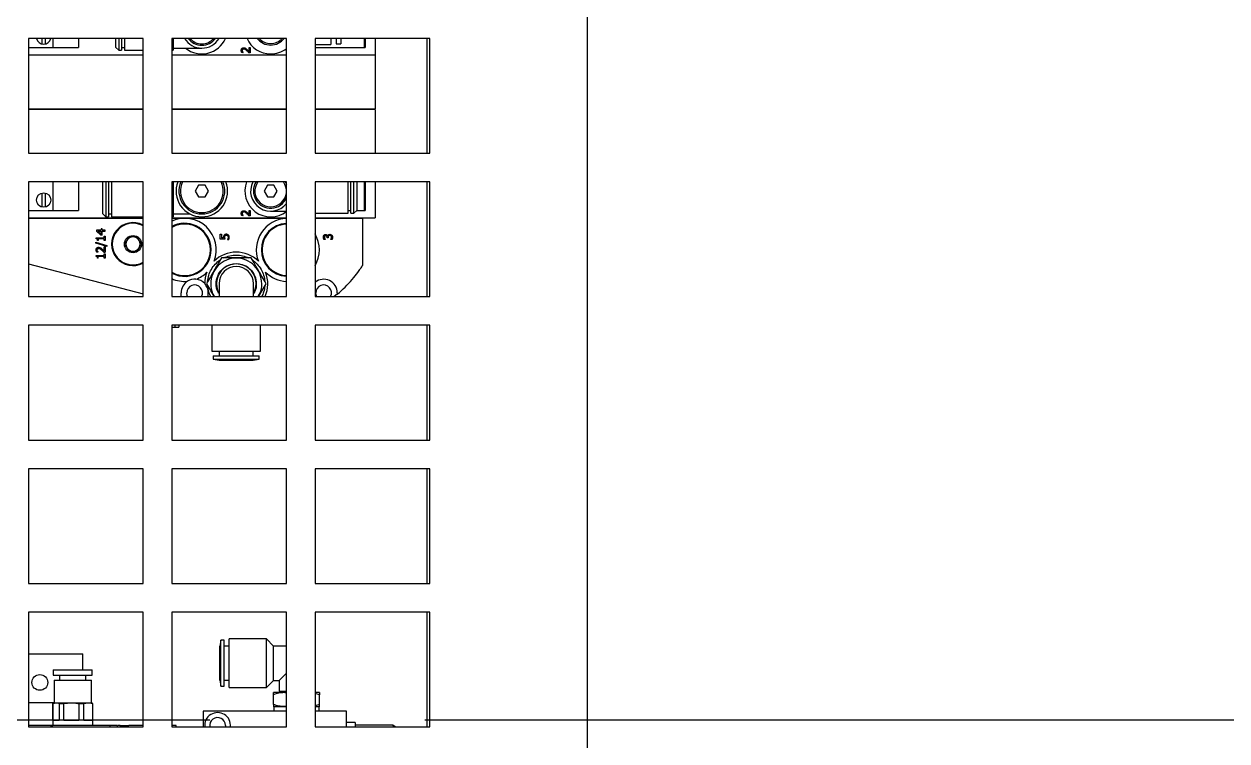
# Model space of a CAD drawing. Header units: inches. Extents: x 16559 to 58559, y 6500 to 36200.
# Drawn here: x 45843.8 to 46263.3, y 30331.9 to 30581.8 of the extents above; entities that cross this region are included whole.
import ezdxf

# ---------------------------------------------------------------- set-up
doc = ezdxf.new("R2010")
doc.units = ezdxf.units.IN
doc.header["$LTSCALE"] = 300
doc.linetypes.add('CENTRO', pattern=[2, 1.25, -0.25, 0.25, -0.25])
doc.layers.add('ASSI', color=254, linetype='CENTRO')
doc.layers.add('MACCHINA', color=40, linetype='Continuous')

# ---------------------------------------------------------------- blocks, each defined once
blk = doc.blocks.new('A$Ccd749461')
at = {"layer": 'MACCHINA'}
for p, q in [((-471.7, -232.8), (-471.7, 1712.8)), ((-471.7, -212.8), (-471.7, 447.8)), ((-626.7, 237.5), (-666.7, 237.5)), ((-666.7, 237.5), (-666.7, 197.5)), ((-661.85, 235.5), (-661.85, 237.5)), ((-660.85, 237.5), (-660.85, 235.5)), ((-658.2, 237.5), (-658.2, 234.35)), ((-649.2, 237.5), (-649.2, 234.35)), ((-636.2, 234.35), (-636.2, 237.5)), ((-635.2, 237.5), (-635.2, 233.35)), ((-634.2, 237.5), (-634.2, 233.35)), ((-633.2, 237.5), (-633.2, 233.35)), ((-626.7, 197.5), (-626.7, 237.5)), ((-576.7, 237.5), (-616.7, 237.5)), ((-616.7, 237.5), (-616.7, 197.5)), ((-616.2, 237.5), (-616.2, 233.35)), ((-576.7, 197.5), (-576.7, 237.5)), ((-526.7, 237.5), (-566.7, 237.5)), ((-566.7, 237.5), (-566.7, 197.5)), ((-566.7, 235.35), (-561.2, 235.35)), ((-561.2, 237.5), (-561.2, 235.35)), ((-559.4, 237.5), (-559.4, 235.6)), ((-559.4, 235.6), (-557.7, 235.6)), ((-557.7, 237.5), (-557.7, 235.6)), ((-549.63, 237.5), (-549.63, 234.35)), ((-549.2, 237.5), (-549.2, 234.35)), ((-545.7, 237.5), (-545.7, 231.7)), ((-527.7, 237.5), (-527.7, 197.5)), ((-526.7, 197.5), (-526.7, 237.5)), ((-666.7, 234.35), (-658.2, 234.35)), ((-626.7, 231.7), (-666.7, 231.7)), ((-658.2, 234.35), (-649.2, 234.35)), ((-636.2, 234.35), (-635.2, 233.35)), ((-635.2, 233.35), (-634.2, 233.35)), ((-634.2, 234.35), (-633.2, 234.35)), ((-633.2, 233.35), (-626.7, 233.35)), ((-616.7, 233.35), (-616.2, 233.35)), ((-576.7, 231.7), (-616.7, 231.7)), ((-616.2, 234.1), (-606.2, 234.1)), ((-591.84, 232.54), (-592.28, 232.54)), ((-591.84, 232.56), (-591.84, 232.54)), ((-589.34, 232.48), (-589.78, 232.48)), ((-589.7, 234.36), (-589.34, 234.36)), ((-589.7, 232.86), (-589.7, 234.36)), ((-589.34, 234.36), (-589.34, 232.48)), ((-566.7, 234.35), (-549.63, 234.35)), ((-548.44, 231.7), (-566.7, 231.7)), ((-549.63, 234.35), (-549.2, 234.35)), ((-545.7, 231.7), (-548.44, 231.7)), ((-545.7, 231.7), (-545.7, 212.9)), ((-666.7, 212.9), (-626.7, 212.9)), ((-666.7, 212.8), (-626.7, 212.8)), ((-626.7, 212.7), (-666.7, 212.7)), ((-616.7, 212.9), (-576.7, 212.9)), ((-616.7, 212.8), (-576.7, 212.8)), ((-576.7, 212.7), (-616.7, 212.7)), ((-566.7, 212.9), (-548.44, 212.9)), ((-566.7, 212.8), (-562.42, 212.8)), ((-548.44, 212.7), (-566.7, 212.7)), ((-562.42, 212.8), (-550.2, 212.8)), ((-550.2, 212.9), (-550.2, 212.8)), ((-550.2, 212.8), (-550.2, 212.7)), ((-548.44, 212.9), (-545.7, 212.9)), ((-545.7, 212.7), (-548.44, 212.7)), ((-545.7, 212.7), (-545.7, 197.5)), ((-666.7, 197.5), (-626.7, 197.5)), ((-616.7, 197.5), (-576.7, 197.5)), ((-566.7, 197.5), (-526.7, 197.5)), ((-626.7, 187.5), (-666.7, 187.5)), ((-666.7, 187.5), (-666.7, 147.5)), ((-658.2, 187.5), (-658.2, 177.55)), ((-649.2, 187.5), (-649.2, 177.55)), ((-640.7, 176.3), (-640.7, 187.5)), ((-639.7, 187.5), (-639.7, 175.3)), ((-638.7, 187.5), (-638.7, 175.3)), ((-637.7, 187.5), (-637.7, 175.3)), ((-626.7, 147.5), (-626.7, 187.5)), ((-576.7, 187.5), (-616.7, 187.5)), ((-616.7, 187.5), (-616.7, 147.5)), ((-616.2, 187.5), (-616.2, 175.3)), ((-607.36, 186.3), (-608.51, 184.3)), ((-605.05, 186.3), (-607.36, 186.3)), ((-603.89, 184.3), (-605.05, 186.3)), ((-583.36, 186.3), (-584.51, 184.3)), ((-581.05, 186.3), (-583.36, 186.3)), ((-579.89, 184.3), (-581.05, 186.3)), ((-577.13, 187.5), (-576.7, 186.7)), ((-576.7, 147.5), (-576.7, 187.5)), ((-526.7, 187.5), (-566.7, 187.5)), ((-566.7, 187.5), (-566.7, 147.5)), ((-555.2, 176.55), (-555.2, 187.5)), ((-554.2, 176.55), (-554.2, 187.5)), ((-553.2, 176.55), (-553.2, 187.5)), ((-552.2, 187.5), (-552.2, 177.55)), ((-549.63, 187.5), (-549.63, 177.55)), ((-549.2, 187.5), (-549.2, 177.55)), ((-545.7, 187.5), (-545.7, 174.9)), ((-527.7, 187.5), (-527.7, 147.5)), ((-526.7, 147.5), (-526.7, 187.5)), ((-661.85, 178.7), (-661.85, 183.6)), ((-660.85, 183.6), (-660.85, 178.7)), ((-608.51, 184.3), (-607.36, 182.3)), ((-607.36, 182.3), (-605.05, 182.3)), ((-605.05, 182.3), (-603.89, 184.3)), ((-584.51, 184.3), (-583.36, 182.3)), ((-583.36, 182.3), (-581.05, 182.3)), ((-581.05, 182.3), (-579.89, 184.3)), ((-666.7, 177.55), (-658.2, 177.55)), ((-658.2, 177.55), (-649.2, 177.55)), ((-640.7, 176.3), (-639.7, 175.3)), ((-638.7, 176.3), (-637.7, 176.3)), ((-616.2, 176.3), (-610.38, 176.3)), ((-589.7, 176.06), (-589.7, 177.56)), ((-589.7, 177.56), (-589.34, 177.56)), ((-589.34, 177.56), (-589.34, 175.68)), ((-582.2, 177.3), (-576.7, 177.3)), ((-566.7, 176.55), (-555.2, 176.55)), ((-555.2, 177.55), (-554.2, 177.55)), ((-554.2, 176.55), (-553.2, 176.55)), ((-553.2, 176.55), (-552.2, 177.55)), ((-552.2, 177.55), (-549.63, 177.55)), ((-549.63, 177.55), (-549.2, 177.55)), ((-666.7, 174.9), (-626.7, 174.9)), ((-666.7, 174.8), (-626.7, 174.8)), ((-639.7, 175.3), (-638.7, 175.3)), ((-637.7, 175.3), (-626.7, 175.3)), ((-616.7, 175.3), (-616.2, 175.3)), ((-616.7, 174.9), (-576.7, 174.9)), ((-616.7, 174.8), (-612.2, 174.8)), ((-612.2, 174.8), (-589.79, 174.8)), ((-591.84, 175.74), (-592.28, 175.74)), ((-591.84, 175.74), (-591.84, 175.76)), ((-589.79, 174.8), (-584.63, 174.8)), ((-589.34, 175.68), (-589.78, 175.68)), ((-584.63, 174.8), (-576.7, 174.8)), ((-566.7, 174.9), (-548.44, 174.9)), ((-566.7, 174.8), (-553.72, 174.8)), ((-553.72, 174.8), (-550.2, 174.8)), ((-550.2, 174.9), (-550.2, 174.8)), ((-550.2, 174.8), (-550.2, 158.3)), ((-548.44, 174.9), (-545.7, 174.9)), ((-643, 167.69), (-643, 168.01)), ((-643, 168.01), (-640.25, 168.01)), ((-642.99, 170.71), (-642.99, 170.34)), ((-641.32, 170.71), (-642.99, 170.71)), ((-641.42, 168.97), (-642.99, 170.34)), ((-641.32, 169.29), (-642.51, 170.32)), ((-642.51, 170.32), (-641.32, 170.32)), ((-640.99, 168.97), (-641.42, 168.97)), ((-641.32, 171.08), (-641.32, 170.71)), ((-640.99, 171.08), (-641.32, 171.08)), ((-641.32, 170.32), (-641.32, 169.29)), ((-640.99, 170.71), (-640.99, 171.08)), ((-639.94, 170.71), (-640.99, 170.71)), ((-640.99, 168.97), (-640.99, 170.32)), ((-640.99, 170.32), (-639.94, 170.32)), ((-640.25, 168.01), (-640.25, 168.55)), ((-640.25, 168.55), (-639.94, 168.55)), ((-639.94, 170.32), (-639.94, 170.71)), ((-639.94, 168.55), (-639.94, 167.06)), ((-599.76, 167.54), (-599.76, 169.21)), ((-599.76, 169.21), (-599.4, 169.21)), ((-599.4, 169.21), (-599.4, 167.93)), ((-598.59, 167.93), (-599.4, 167.93)), ((-562.5, 167.98), (-562.5, 168.11)), ((-562.16, 167.98), (-562.5, 167.98)), ((-562.37, 168.58), (-562.34, 168.58)), ((-562.16, 168.15), (-562.16, 167.98)), ((-643.13, 166.14), (-643.13, 166.49)), ((-643.13, 166.49), (-639.28, 165.29)), ((-639.28, 164.95), (-643.13, 166.14)), ((-642.3, 167.06), (-642.58, 167.06)), ((-640.25, 167.62), (-642.3, 167.62)), ((-642.3, 167.62), (-642.3, 167.06)), ((-640.29, 163.31), (-640.29, 164.81)), ((-640.29, 164.81), (-639.94, 164.81)), ((-640.25, 167.06), (-640.25, 167.62)), ((-639.94, 167.06), (-640.25, 167.06)), ((-639.94, 164.81), (-639.94, 162.93)), ((-639.28, 165.29), (-639.28, 164.95)), ((-598.19, 167.54), (-599.76, 167.54)), ((-597.25, 167.44), (-597.25, 167.41)), ((-597.25, 167.41), (-596.82, 167.41)), ((-563.17, 167.44), (-563.6, 167.44)), ((-563.17, 167.46), (-563.17, 167.44)), ((-561.23, 167.35), (-561.23, 167.38)), ((-560.8, 167.35), (-561.23, 167.35)), ((-643, 161.51), (-643, 161.83)), ((-643, 161.83), (-640.25, 161.83)), ((-642.44, 163), (-642.87, 163)), ((-642.3, 160.88), (-642.58, 160.88)), ((-642.44, 163.02), (-642.44, 163)), ((-640.25, 161.44), (-642.3, 161.44)), ((-642.3, 160.88), (-642.3, 161.44)), ((-640.37, 162.93), (-639.94, 162.93)), ((-640.25, 161.83), (-640.25, 162.37)), ((-640.25, 162.37), (-639.94, 162.37)), ((-640.25, 160.88), (-640.25, 161.44)), ((-639.94, 160.88), (-640.25, 160.88)), ((-639.94, 162.37), (-639.94, 160.88)), ((-666.7, 158.89), (-626.7, 148.47)), ((-600.2, 152), (-600.2, 147.5)), ((-588.2, 147.5), (-588.2, 152)), ((-666.7, 147.5), (-626.7, 147.5)), ((-616.7, 147.5), (-576.7, 147.5)), ((-613.45, 147.5), (-613.45, 148.8)), ((-603.95, 147.5), (-603.95, 148.8)), ((-566.7, 147.5), (-526.7, 147.5)), ((-558.95, 148.36), (-560.03, 147.5)), ((-558.95, 148.8), (-558.95, 148.36)), ((-626.7, 137.5), (-666.7, 137.5)), ((-666.7, 137.5), (-666.7, 97.5)), ((-626.7, 97.5), (-626.7, 137.5)), ((-576.7, 137.5), (-616.7, 137.5)), ((-616.7, 137.5), (-616.7, 97.5)), ((-616.7, 136.8), (-615.61, 136.8)), ((-615.61, 137.5), (-615.61, 136.8)), ((-615.61, 136.8), (-614.17, 136.8)), ((-614.17, 137.5), (-614.17, 136.8)), ((-602.7, 137.5), (-602.7, 128.5)), ((-585.7, 128.5), (-585.7, 137.5)), ((-576.7, 97.5), (-576.7, 137.5)), ((-526.7, 137.5), (-566.7, 137.5)), ((-566.7, 137.5), (-566.7, 97.5)), ((-527.7, 137.5), (-527.7, 97.5)), ((-526.7, 97.5), (-526.7, 137.5)), ((-602.7, 128.5), (-585.7, 128.5)), ((-602.2, 126.8), (-602.2, 125.66)), ((-600.15, 128.5), (-600.15, 126.8)), ((-588.25, 126.8), (-588.25, 128.5)), ((-586.2, 125.66), (-586.2, 126.8)), ((-602.2, 125.66), (-600.15, 125.3)), ((-602.2, 125.66), (-594.2, 125.66)), ((-594.2, 125.66), (-586.2, 125.66)), ((-588.25, 125.3), (-586.2, 125.66)), ((-666.7, 97.5), (-626.7, 97.5)), ((-616.7, 97.5), (-576.7, 97.5)), ((-566.7, 97.5), (-526.7, 97.5)), ((-626.7, 87.5), (-666.7, 87.5)), ((-666.7, 87.5), (-666.7, 47.5)), ((-626.7, 47.5), (-626.7, 87.5)), ((-576.7, 87.5), (-616.7, 87.5)), ((-616.7, 87.5), (-616.7, 47.5)), ((-576.7, 47.5), (-576.7, 87.5)), ((-526.7, 87.5), (-566.7, 87.5)), ((-566.7, 87.5), (-566.7, 47.5)), ((-527.7, 87.5), (-527.7, 47.5)), ((-526.7, 47.5), (-526.7, 87.5)), ((-666.7, 47.5), (-626.7, 47.5)), ((-616.7, 47.5), (-576.7, 47.5)), ((-566.7, 47.5), (-526.7, 47.5)), ((-626.7, 37.5), (-666.7, 37.5)), ((-666.7, 37.5), (-666.7, -2.5)), ((-626.7, -2.5), (-626.7, 37.5)), ((-576.7, 37.5), (-616.7, 37.5)), ((-616.7, 37.5), (-616.7, -2.5)), ((-576.7, -2.5), (-576.7, 37.5)), ((-526.7, 37.5), (-566.7, 37.5)), ((-566.7, 37.5), (-566.7, -2.5)), ((-527.7, 37.5), (-527.7, -2.5)), ((-526.7, -2.5), (-526.7, 37.5)), ((-599.54, 27.7), (-599.9, 25.65)), ((-599.9, 19.7), (-599.9, 25.65)), ((-598.4, 27.7), (-599.54, 27.7)), ((-599.54, 11.7), (-599.54, 27.7)), ((-598.4, 11.7), (-598.4, 27.7)), ((-596.7, 25.65), (-598.4, 25.65)), ((-583.7, 28.2), (-596.7, 28.2)), ((-596.7, 11.2), (-596.7, 28.2)), ((-581.2, 25.7), (-583.7, 28.2)), ((-583.7, 11.2), (-583.7, 28.2)), ((-576.7, 25.7), (-581.2, 25.7)), ((-581.2, 13.7), (-581.2, 25.7)), ((-666.7, 23), (-647.7, 23)), ((-647.7, 17.4), (-647.7, 23)), ((-658, 17.4), (-658, 15.5)), ((-658, 17.4), (-644.4, 17.4)), ((-644.4, 15.5), (-644.4, 17.4)), ((-599.9, 13.75), (-599.9, 19.7)), ((-658, 15.5), (-644.4, 15.5)), ((-657.7, 13.8), (-657.7, 5.9)), ((-657.7, 13.8), (-644.7, 13.8)), ((-655.8, 15.5), (-655.8, 13.8)), ((-646.6, 13.8), (-646.6, 15.5)), ((-644.7, 5.9), (-644.7, 13.8)), ((-599.9, 13.75), (-599.54, 11.7)), ((-598.4, 13.75), (-596.7, 13.75)), ((-583.7, 11.2), (-581.2, 13.7)), ((-581.2, 13.7), (-579.2, 13.7)), ((-579.2, 13.7), (-576.7, 16.2)), ((-579.2, 13.7), (-579.2, 9.9)), ((-599.54, 11.7), (-598.4, 11.7)), ((-596.7, 11.2), (-583.7, 11.2)), ((-581.1, 9.5), (-581.2, 9.44)), ((-581.2, 5.27), (-581.2, 8.73)), ((-576.7, 9.5), (-581.1, 9.5)), ((-579.2, 9.9), (-576.7, 9.9)), ((-578.7, 9.9), (-578.7, 9.5)), ((-565.3, 9.5), (-566.7, 9.5)), ((-565.2, 8.73), (-566.7, 9.12)), ((-565.2, 9.44), (-565.3, 9.5)), ((-565.2, 5.27), (-565.2, 8.73)), ((-666.7, 6), (-657.7, 6)), ((-657.7, 5.9), (-658.2, 5.61)), ((-658.2, 5.61), (-658.2, -2)), ((-658.2, 5.61), (-658.19, 5.61)), ((-658.19, 5.61), (-657.06, 5.9)), ((-658.19, -0.1), (-658.19, 5.61)), ((-657.7, 5.9), (-657.06, 5.9)), ((-657.06, 5.9), (-651.7, 5.9)), ((-655.94, 5.61), (-655.94, -0.1)), ((-655.94, 5.61), (-654.29, 5.61)), ((-654.29, 5.61), (-651.7, 5.9)), ((-654.29, -0.1), (-654.29, 5.61)), ((-651.7, 5.9), (-645.84, 5.9)), ((-649.11, 5.61), (-649.11, -0.1)), ((-649.11, 5.61), (-647.31, 5.61)), ((-647.31, 5.61), (-645.84, 5.9)), ((-647.31, -0.1), (-647.31, 5.61)), ((-645.84, 5.9), (-644.7, 5.9)), ((-644.2, 5.61), (-644.7, 5.9)), ((-644.37, 5.61), (-644.37, -0.1)), ((-644.37, 5.61), (-644.2, 5.61)), ((-644.2, -2), (-644.2, 5.61)), ((-581.2, 4.56), (-581.1, 4.5)), ((-581.1, 4.5), (-581.1, 3)), ((-576.7, 4.5), (-581.1, 4.5)), ((-565.2, 5.27), (-566.7, 4.88)), ((-565.3, 4.5), (-566.7, 4.5)), ((-565.3, 4.5), (-565.2, 4.56)), ((-565.3, 3), (-565.3, 4.5)), ((-605.7, 3), (-605.7, -2.5)), ((-576.7, 3), (-605.7, 3)), ((-555.7, 3), (-566.7, 3)), ((-555.7, -2.5), (-555.7, 3)), ((-658.7, -2), (-666.7, -2)), ((-666.7, -2.5), (-626.7, -2.5)), ((-658.7, -2.5), (-658.7, -2)), ((-658.3, -2), (-658.7, -2)), ((-658.3, -2.5), (-658.3, -2)), ((-638.2, -2), (-658.3, -2)), ((-658.19, -0.1), (-655.94, -0.1)), ((-654.29, -0.1), (-649.11, -0.1)), ((-647.31, -0.1), (-644.37, -0.1)), ((-638.2, -2.5), (-638.2, -2)), ((-635.7, -2), (-635.7, -2.5)), ((-634.7, -2), (-635.53, -2)), ((-634.7, -2), (-634.7, -2.5)), ((-634.7, -2), (-631.7, -2)), ((-626.7, -2), (-631.7, -2)), ((-615.2, -2), (-616.7, -2)), ((-616.7, -2.5), (-576.7, -2.5)), ((-615.2, -2.5), (-615.2, -2)), ((-597.95, -2), (-598, -2.5)), ((-566.7, -2.5), (-526.7, -2.5)), ((-552.7, -1), (-555.7, -1)), ((-552.7, -1), (-552.7, -2.5)), ((-539.55, -1.86), (-552.7, -1.86)), ((-539.55, -1.86), (-539.37, -2.5))]:
    blk.add_line(p, q, dxfattribs=at)
at = {"layer": 'MACCHINA', "flags": 128}
for points in [[(-611.13, 147.5), (-611.27, 147.81), (-611.45, 148.8)], [(-566.13, 147.5), (-566.27, 147.81), (-566.45, 148.8)]]:
    blk.add_lwpolyline(points, dxfattribs=at)
at = {"layer": 'MACCHINA'}
for centre, radius in [((-661.35, 181.15), 2.5), ((-630.2, 165.8), 3), ((-662.7, 13), 2.75)]:
    blk.add_circle(centre, radius, dxfattribs=at)
for centre, radius, start, end in [((-661.35, 237.95), 2.5, 190.3698, 349.6302), ((-606.2, 241.1), 7, 210.9497, 270), ((-606.2, 241.1), 9, 231.0576, 336.4218), ((-606.2, 241.1), 6, 216.8699, 270), ((-606.2, 241.1), 5.5, 220.8852, 270), ((-606.2, 241.1), 6, 270, 323.1301), ((-606.2, 241.1), 5.5, 270, 319.1148), ((-606.2, 241.1), 7, 270, 329.0503), ((-582.2, 241.1), 9, 203.5782, 270), ((-582.2, 241.1), 5.9, 217.6018, 270), ((-582.2, 241.1), 5.4, 221.8103, 270), ((-582.2, 241.1), 5.4, 270, 318.1897), ((-582.2, 241.1), 5.9, 270, 322.3982), ((-582.2, 241.1), 9, 270, 307.6699), ((-606.2, 184.3), 9, 159.1725, 270), ((-606.2, 184.3), 8, 156.4218, 270), ((-606.2, 184.3), 7.5, 154.7438, 270), ((-606.2, 184.3), 7.5, 270, 25.2562), ((-606.2, 184.3), 8, 270, 23.5782), ((-606.2, 184.3), 9, 270, 20.8275), ((-582.2, 184.3), 9, 159.1725, 307.6699), ((-582.2, 184.3), 7, 152.7971, 321.7868), ((-582.2, 184.3), 6, 147.769, 336.4435), ((-582.2, 184.3), 5.5, 144.4215, 35.5785), ((-630.2, 165.8), 7.5, 62.1819, 297.8181), ((-630.2, 165.8), 7.25, 61.1343, 298.8657), ((-612.2, 163.8), 11, 338.7057, 114.1477), ((-612.2, 163.8), 9.25, 9.1229, 119.1099), ((-612.2, 163.8), 9, 240, 120), ((-576.2, 163.8), 11, 92.6053, 201.2943), ((-576.2, 163.8), 9.25, 93.0986, 266.9014), ((-576.2, 163.8), 9, 93.1847, 196.4384), ((-630.2, 165.8), 2.5, 90, 150), ((-630.2, 165.8), 2.5, 30, 90), ((-576.2, 163.8), 11, 329.7274, 30.2726), ((-630.2, 165.8), 2.5, 150, 210), ((-630.2, 165.8), 2.5, 210, 270), ((-630.2, 165.8), 2.5, 270, 330), ((-630.2, 165.8), 2.5, 330, 30), ((-612.2, 163.8), 9.25, 240.8901, 9.1229), ((-594.2, 152), 11, 45.1998, 134.8002), ((-576.2, 163.8), 9, 196.4384, 266.8153), ((-612.2, 163.8), 11, 290.9856, 314.8002), ((-594.2, 152), 11, 158.7057, 179.9411), ((-594.2, 152), 6.9, 330.4082, 209.5918), ((-594.2, 152), 6, 0, 180), ((-594.2, 152), 11, 335.8523, 21.2943), ((-576.2, 163.8), 11, 225.1998, 267.3947), ((-612.2, 163.8), 11, 245.8523, 275.2824), ((-608.7, 148.8), 4.75, 121.5766, 180), ((-608.7, 148.8), 2.75, 331.7885, 180), ((-608.7, 148.8), 4.75, 84.6914, 121.5766), ((-608.7, 148.8), 4.75, 42.5368, 84.6914), ((-608.7, 148.8), 4.75, 0, 42.5368), ((-563.7, 148.8), 4.75, 0, 129.1667), ((-563.7, 148.8), 2.75, 331.7885, 180), ((-585.55, 180.59), 41.79, 309.5304, 319.6032), ((-600.7, -2), 4.5, 353.6206, 186.3794), ((-600.7, -2), 2.75, 0, 190.4757)]:
    blk.add_arc(centre, radius, start, end, dxfattribs=at)
for points, knots in [([(-592.46, 233.32), (-592.45, 233.47), (-592.43, 233.7), (-592.27, 233.98), (-592.07, 234.14), (-591.84, 234.22), (-591.69, 234.23), (-591.62, 234.23)], [0, 0, 0, 0, 0.305833, 0.490677, 0.675937, 0.852376, 1, 1, 1, 1]), ([(-592.28, 232.54), (-592.31, 232.63), (-592.38, 232.8), (-592.44, 233.06), (-592.45, 233.24), (-592.46, 233.32)], [0, 0, 0, 0, 0.35594, 0.675048, 1, 1, 1, 1]), ([(-591.98, 233.67), (-592.01, 233.63), (-592.08, 233.53), (-592.1, 233.39), (-592.11, 233.31), (-592.11, 233.29)], [0, 0, 0, 0, 0.379708, 0.870626, 1, 1, 1, 1]), ([(-592.11, 233.29), (-592.1, 233.24), (-592.1, 233.14), (-592.06, 233), (-592.03, 232.91), (-592.01, 232.86)], [0, 0, 0, 0, 0.336561, 0.666143, 1, 1, 1, 1]), ([(-592.01, 232.86), (-591.99, 232.82), (-591.96, 232.74), (-591.89, 232.64), (-591.86, 232.59), (-591.84, 232.56)], [0, 0, 0, 0, 0.4402803, 0.7199014, 1, 1, 1, 1]), ([(-591.6, 233.82), (-591.67, 233.81), (-591.78, 233.8), (-591.91, 233.74), (-591.96, 233.69), (-591.98, 233.67)], [0, 0, 0, 0, 0.52727, 0.757012, 1, 1, 1, 1]), ([(-591.62, 234.23), (-591.55, 234.23), (-591.41, 234.22), (-591.2, 234.17), (-591.08, 234.11), (-591.01, 234.07)], [0, 0, 0, 0, 0.328026, 0.658407, 1, 1, 1, 1]), ([(-590.51, 233.21), (-590.66, 233.35), (-590.89, 233.55), (-591.26, 233.78), (-591.48, 233.8), (-591.6, 233.82)], [0, 0, 0, 0, 0.472681, 0.724919, 1, 1, 1, 1]), ([(-591.01, 234.07), (-590.93, 234.02), (-590.79, 233.94), (-590.63, 233.79), (-590.53, 233.71), (-590.49, 233.67)], [0, 0, 0, 0, 0.442331, 0.720934, 1, 1, 1, 1]), ([(-589.78, 232.48), (-589.85, 232.55), (-589.98, 232.7), (-590.22, 232.95), (-590.4, 233.11), (-590.51, 233.21)], [0, 0, 0, 0, 0.288429, 0.576862, 1, 1, 1, 1]), ([(-590.49, 233.67), (-590.35, 233.53), (-590.14, 233.33), (-589.88, 233.05), (-589.76, 232.93), (-589.7, 232.86)], [0, 0, 0, 0, 0.531653, 0.765823, 1, 1, 1, 1]), ([(-592.46, 176.52), (-592.45, 176.67), (-592.43, 176.9), (-592.27, 177.18), (-592.07, 177.34), (-591.84, 177.42), (-591.69, 177.43), (-591.62, 177.43)], [0, 0, 0, 0, 0.305833, 0.490677, 0.675937, 0.852376, 1, 1, 1, 1]), ([(-592.28, 175.74), (-592.31, 175.83), (-592.38, 176), (-592.44, 176.26), (-592.45, 176.44), (-592.46, 176.52)], [0, 0, 0, 0, 0.35594, 0.675048, 1, 1, 1, 1]), ([(-591.98, 176.87), (-592.01, 176.83), (-592.08, 176.73), (-592.1, 176.59), (-592.11, 176.51), (-592.11, 176.49)], [0, 0, 0, 0, 0.379708, 0.870626, 1, 1, 1, 1]), ([(-592.11, 176.49), (-592.1, 176.44), (-592.1, 176.34), (-592.06, 176.2), (-592.03, 176.11), (-592.01, 176.06)], [0, 0, 0, 0, 0.3365614, 0.6661426, 1, 1, 1, 1]), ([(-591.6, 177.02), (-591.67, 177.01), (-591.78, 177), (-591.91, 176.94), (-591.96, 176.89), (-591.98, 176.87)], [0, 0, 0, 0, 0.52727, 0.7570123, 1, 1, 1, 1]), ([(-591.62, 177.43), (-591.55, 177.43), (-591.41, 177.42), (-591.2, 177.37), (-591.08, 177.31), (-591.01, 177.27)], [0, 0, 0, 0, 0.328026, 0.658407, 1, 1, 1, 1]), ([(-590.51, 176.41), (-590.66, 176.55), (-590.89, 176.75), (-591.26, 176.98), (-591.48, 177), (-591.6, 177.02)], [0, 0, 0, 0, 0.472681, 0.724919, 1, 1, 1, 1]), ([(-591.01, 177.27), (-590.93, 177.22), (-590.79, 177.14), (-590.63, 176.99), (-590.53, 176.91), (-590.49, 176.87)], [0, 0, 0, 0, 0.442331, 0.720934, 1, 1, 1, 1]), ([(-589.78, 175.68), (-589.85, 175.75), (-589.98, 175.9), (-590.22, 176.15), (-590.4, 176.31), (-590.51, 176.41)], [0, 0, 0, 0, 0.288429, 0.576862, 1, 1, 1, 1]), ([(-590.49, 176.87), (-590.35, 176.73), (-590.14, 176.53), (-589.88, 176.25), (-589.76, 176.13), (-589.7, 176.06)], [0, 0, 0, 0, 0.531653, 0.765823, 1, 1, 1, 1]), ([(-592.01, 176.06), (-591.99, 176.02), (-591.96, 175.94), (-591.89, 175.84), (-591.86, 175.79), (-591.84, 175.76)], [0, 0, 0, 0, 0.44028, 0.719901, 1, 1, 1, 1]), ([(-631.65, 168.3), (-631.9, 167.85), (-632.39, 167.02), (-632.87, 166.19), (-633.09, 165.8)], [0, 0, 0, 0, 0.534686, 1, 1, 1, 1]), ([(-628.76, 168.3), (-629.09, 168.3), (-629.9, 168.3), (-630.9, 168.3), (-631.51, 168.3), (-631.65, 168.3)], [0, 0, 0, 0, 0.350634, 0.851517, 1, 1, 1, 1]), ([(-627.32, 165.8), (-627.57, 166.25), (-628.06, 167.08), (-628.54, 167.91), (-628.76, 168.3)], [0, 0, 0, 0, 0.534686, 1, 1, 1, 1]), ([(-598.41, 168.91), (-598.47, 168.82), (-598.56, 168.67), (-598.6, 168.42), (-598.6, 168.28), (-598.6, 168.21)], [0, 0, 0, 0, 0.413506, 0.703349, 1, 1, 1, 1]), ([(-598.6, 168.21), (-598.6, 168.18), (-598.6, 168.13), (-598.6, 168.04), (-598.59, 167.97), (-598.59, 167.93)], [0, 0, 0, 0, 0.269578, 0.539139, 1, 1, 1, 1]), ([(-597.68, 169.23), (-597.82, 169.22), (-598.03, 169.21), (-598.28, 169.07), (-598.37, 168.97), (-598.41, 168.91)], [0, 0, 0, 0, 0.504327, 0.742787, 1, 1, 1, 1]), ([(-598.12, 168.64), (-598.15, 168.6), (-598.23, 168.49), (-598.26, 168.31), (-598.26, 168.18), (-598.26, 168.14)], [0, 0, 0, 0, 0.29555, 0.751755, 1, 1, 1, 1]), ([(-598.26, 168.14), (-598.26, 168.04), (-598.25, 167.89), (-598.22, 167.69), (-598.2, 167.59), (-598.19, 167.54)], [0, 0, 0, 0, 0.496746, 0.748233, 1, 1, 1, 1]), ([(-597.68, 168.81), (-597.73, 168.81), (-597.83, 168.81), (-597.98, 168.76), (-598.07, 168.69), (-598.12, 168.64), (-598.12, 168.64)], [0, 0, 0, 0, 0.298293, 0.598402, 0.955564, 1, 1, 1, 1]), ([(-596.94, 168.96), (-597.03, 169.02), (-597.2, 169.15), (-597.47, 169.22), (-597.63, 169.22), (-597.68, 169.23)], [0, 0, 0, 0, 0.395759, 0.801852, 1, 1, 1, 1]), ([(-597.18, 168.66), (-597.24, 168.69), (-597.37, 168.78), (-597.55, 168.81), (-597.66, 168.81), (-597.68, 168.81)], [0, 0, 0, 0, 0.39073, 0.887491, 1, 1, 1, 1]), ([(-597.18, 168.66), (-597.15, 168.62), (-597.07, 168.54), (-597.01, 168.38), (-597, 168.27), (-597, 168.22)], [0, 0, 0, 0, 0.319429, 0.669271, 1, 1, 1, 1]), ([(-597, 168.22), (-597, 168.16), (-597, 168.06), (-597.04, 167.91), (-597.07, 167.82), (-597.09, 167.77)], [0, 0, 0, 0, 0.333434, 0.6649061, 1, 1, 1, 1]), ([(-596.64, 168.21), (-596.66, 168.34), (-596.68, 168.58), (-596.81, 168.83), (-596.92, 168.93), (-596.94, 168.96)], [0, 0, 0, 0, 0.473788, 0.853686, 1, 1, 1, 1]), ([(-596.82, 167.41), (-596.78, 167.49), (-596.72, 167.66), (-596.66, 167.93), (-596.65, 168.11), (-596.64, 168.21)], [0, 0, 0, 0, 0.315805, 0.654453, 1, 1, 1, 1]), ([(-563.79, 168.23), (-563.79, 168.31), (-563.78, 168.45), (-563.74, 168.67), (-563.66, 168.8), (-563.62, 168.88)], [0, 0, 0, 0, 0.353468, 0.599243, 1, 1, 1, 1]), ([(-563.6, 167.44), (-563.64, 167.51), (-563.7, 167.66), (-563.77, 167.93), (-563.78, 168.12), (-563.79, 168.23)], [0, 0, 0, 0, 0.2943613, 0.5873635, 1, 1, 1, 1]), ([(-563.62, 168.88), (-563.58, 168.92), (-563.49, 169.03), (-563.29, 169.13), (-563.13, 169.14), (-563.05, 169.15)], [0, 0, 0, 0, 0.286005, 0.631618, 1, 1, 1, 1]), ([(-563.34, 168.57), (-563.37, 168.52), (-563.41, 168.44), (-563.43, 168.32), (-563.44, 168.24), (-563.44, 168.2)], [0, 0, 0, 0, 0.409878, 0.70203, 1, 1, 1, 1]), ([(-563.44, 168.2), (-563.44, 168.15), (-563.43, 168.05), (-563.39, 167.9), (-563.36, 167.81), (-563.34, 167.76)], [0, 0, 0, 0, 0.334178, 0.665139, 1, 1, 1, 1]), ([(-563.01, 168.73), (-563.07, 168.73), (-563.17, 168.72), (-563.28, 168.65), (-563.33, 168.59), (-563.34, 168.57)], [0, 0, 0, 0, 0.452522, 0.782121, 1, 1, 1, 1]), ([(-563.05, 169.15), (-562.99, 169.14), (-562.85, 169.13), (-562.65, 169.03), (-562.48, 168.86), (-562.4, 168.7), (-562.38, 168.6), (-562.37, 168.58)], [0, 0, 0, 0, 0.202843, 0.447748, 0.678085, 0.955369, 1, 1, 1, 1]), ([(-562.5, 168.11), (-562.51, 168.22), (-562.52, 168.38), (-562.63, 168.57), (-562.74, 168.67), (-562.87, 168.72), (-562.97, 168.73), (-563.01, 168.73)], [0, 0, 0, 0, 0.3495982, 0.536571, 0.691874, 0.8472005, 1, 1, 1, 1]), ([(-562.34, 168.58), (-562.33, 168.64), (-562.3, 168.73), (-562.25, 168.87), (-562.18, 168.95), (-562.15, 168.99)], [0, 0, 0, 0, 0.354237, 0.625155, 1, 1, 1, 1]), ([(-562.05, 168.61), (-562.08, 168.56), (-562.13, 168.47), (-562.16, 168.31), (-562.16, 168.2), (-562.16, 168.15)], [0, 0, 0, 0, 0.3335108, 0.6626224, 1, 1, 1, 1]), ([(-562.15, 168.99), (-562.1, 169.04), (-562, 169.12), (-561.8, 169.2), (-561.66, 169.2), (-561.58, 169.21)], [0, 0, 0, 0, 0.301396, 0.626402, 1, 1, 1, 1]), ([(-561.61, 168.79), (-561.66, 168.79), (-561.76, 168.79), (-561.91, 168.74), (-562.01, 168.67), (-562.04, 168.62), (-562.05, 168.61)], [0, 0, 0, 0, 0.278176, 0.640521, 0.910846, 1, 1, 1, 1]), ([(-561.14, 168.62), (-561.2, 168.67), (-561.32, 168.76), (-561.5, 168.79), (-561.59, 168.79), (-561.61, 168.79)], [0, 0, 0, 0, 0.44914, 0.895314, 1, 1, 1, 1]), ([(-561.58, 169.21), (-561.46, 169.2), (-561.22, 169.17), (-561, 169.04), (-560.9, 168.95), (-560.89, 168.94)], [0, 0, 0, 0, 0.487839, 0.945618, 1, 1, 1, 1]), ([(-561.23, 167.38), (-561.19, 167.45), (-561.11, 167.59), (-561, 167.85), (-560.98, 168.04), (-560.97, 168.16)], [0, 0, 0, 0, 0.289368, 0.577607, 1, 1, 1, 1]), ([(-560.97, 168.16), (-560.97, 168.21), (-560.97, 168.3), (-561.01, 168.43), (-561.06, 168.54), (-561.11, 168.6), (-561.14, 168.62)], [0, 0, 0, 0, 0.267011, 0.533912, 0.802445, 1, 1, 1, 1]), ([(-560.89, 168.94), (-560.83, 168.86), (-560.71, 168.72), (-560.63, 168.45), (-560.62, 168.27), (-560.61, 168.19)], [0, 0, 0, 0, 0.345311, 0.693806, 1, 1, 1, 1]), ([(-560.61, 168.19), (-560.62, 168.08), (-560.63, 167.89), (-560.69, 167.61), (-560.77, 167.44), (-560.8, 167.35)], [0, 0, 0, 0, 0.36139, 0.677712, 1, 1, 1, 1]), ([(-643.05, 163.78), (-643.05, 163.89), (-643.04, 164.1), (-642.91, 164.37), (-642.72, 164.56), (-642.48, 164.67), (-642.31, 164.68), (-642.22, 164.69)], [0, 0, 0, 0, 0.248801, 0.440125, 0.632256, 0.810402, 1, 1, 1, 1]), ([(-642.87, 163), (-642.91, 163.09), (-642.97, 163.26), (-643.04, 163.52), (-643.05, 163.69), (-643.05, 163.78)], [0, 0, 0, 0, 0.361293, 0.677763, 1, 1, 1, 1]), ([(-642.58, 167.06), (-642.58, 167.17), (-642.58, 167.32), (-642.64, 167.49), (-642.7, 167.59), (-642.81, 167.66), (-642.91, 167.69), (-642.98, 167.69), (-643, 167.69)], [0, 0, 0, 0, 0.355779, 0.509842, 0.631718, 0.753899, 0.93634, 1, 1, 1, 1]), ([(-642.7, 163.75), (-642.7, 163.79), (-642.7, 163.89), (-642.65, 164.02), (-642.6, 164.1), (-642.58, 164.12)], [0, 0, 0, 0, 0.291, 0.776789, 1, 1, 1, 1]), ([(-642.6, 163.31), (-642.62, 163.36), (-642.66, 163.46), (-642.69, 163.6), (-642.7, 163.7), (-642.7, 163.75)], [0, 0, 0, 0, 0.343222, 0.668442, 1, 1, 1, 1]), ([(-642.58, 164.12), (-642.54, 164.15), (-642.48, 164.21), (-642.34, 164.26), (-642.25, 164.27), (-642.19, 164.27)], [0, 0, 0, 0, 0.320572, 0.639496, 1, 1, 1, 1]), ([(-642.22, 164.69), (-642.16, 164.68), (-642.05, 164.68), (-641.89, 164.65), (-641.74, 164.6), (-641.65, 164.55), (-641.61, 164.53)], [0, 0, 0, 0, 0.260737, 0.521715, 0.758984, 1, 1, 1, 1]), ([(-642.19, 164.27), (-642.09, 164.26), (-641.85, 164.24), (-641.48, 164), (-641.24, 163.79), (-641.11, 163.67)], [0, 0, 0, 0, 0.2452478, 0.5690816, 1, 1, 1, 1]), ([(-641.61, 164.53), (-641.56, 164.5), (-641.44, 164.43), (-641.27, 164.29), (-641.15, 164.18), (-641.08, 164.12)], [0, 0, 0, 0, 0.247087, 0.622415, 1, 1, 1, 1]), ([(-641.11, 163.67), (-641.02, 163.59), (-640.86, 163.43), (-640.61, 163.19), (-640.45, 163.02), (-640.37, 162.93)], [0, 0, 0, 0, 0.325648, 0.662748, 1, 1, 1, 1]), ([(-641.08, 164.12), (-641, 164.04), (-640.84, 163.89), (-640.58, 163.61), (-640.4, 163.42), (-640.29, 163.31)], [0, 0, 0, 0, 0.302586, 0.605144, 1, 1, 1, 1]), ([(-633.09, 165.8), (-632.83, 165.35), (-632.35, 164.52), (-631.87, 163.69), (-631.65, 163.3)], [0, 0, 0, 0, 0.534686, 1, 1, 1, 1]), ([(-628.76, 163.3), (-628.5, 163.75), (-628.02, 164.58), (-627.54, 165.41), (-627.32, 165.8)], [0, 0, 0, 0, 0.534686, 1, 1, 1, 1]), ([(-597.09, 167.77), (-597.11, 167.72), (-597.14, 167.64), (-597.19, 167.53), (-597.23, 167.47), (-597.25, 167.44)], [0, 0, 0, 0, 0.420199, 0.709142, 1, 1, 1, 1]), ([(-563.34, 167.76), (-563.32, 167.71), (-563.28, 167.63), (-563.22, 167.53), (-563.19, 167.49), (-563.17, 167.46)], [0, 0, 0, 0, 0.4967681, 0.748199, 1, 1, 1, 1]), ([(-642.58, 160.88), (-642.58, 160.99), (-642.58, 161.13), (-642.64, 161.31), (-642.7, 161.41), (-642.81, 161.48), (-642.91, 161.5), (-642.98, 161.51), (-643, 161.51)], [0, 0, 0, 0, 0.355779, 0.509842, 0.631718, 0.753899, 0.93634, 1, 1, 1, 1]), ([(-642.6, 163.31), (-642.58, 163.26), (-642.55, 163.19), (-642.48, 163.09), (-642.45, 163.04), (-642.44, 163.02)], [0, 0, 0, 0, 0.496138, 0.747933, 1, 1, 1, 1]), ([(-631.65, 163.3), (-631.51, 163.3), (-630.9, 163.3), (-629.9, 163.3), (-629.09, 163.3), (-628.76, 163.3)], [0, 0, 0, 0, 0.148483, 0.649366, 1, 1, 1, 1]), ([(-599.4, 161), (-599.85, 160.21), (-600.7, 158.74), (-602, 156.5), (-603.29, 154.26), (-604.14, 152.79), (-604.59, 152)], [0, 0, 0, 0, 0.266385, 0.5, 0.733615, 1, 1, 1, 1]), ([(-586.71, 147.5), (-586.45, 147.86), (-585.49, 149.15), (-585.12, 152.03), (-585.75, 155.49), (-587.75, 158.46), (-590.71, 160.44), (-594.2, 161.13), (-597.7, 160.44), (-600.66, 158.46), (-602.65, 155.49), (-603.29, 152.03), (-602.91, 149.15), (-601.96, 147.86), (-601.69, 147.5)], [0, 0, 0, 0, 0.035224, 0.128179, 0.221134, 0.31409, 0.407045, 0.5, 0.592955, 0.68591, 0.778866, 0.871821, 0.964776, 1, 1, 1, 1]), ([(-589.01, 161), (-589.91, 161), (-591.62, 161), (-594.2, 161), (-596.79, 161), (-598.49, 161), (-599.4, 161)], [0, 0, 0, 0, 0.266385, 0.5, 0.733615, 1, 1, 1, 1]), ([(-583.81, 152), (-584.26, 152.79), (-585.12, 154.26), (-586.41, 156.5), (-587.7, 158.74), (-588.55, 160.21), (-589.01, 161)], [0, 0, 0, 0, 0.266385, 0.5, 0.733615, 1, 1, 1, 1]), ([(-600.27, 148.73), (-600.41, 148.92), (-601.09, 149.86), (-601.34, 152.03), (-600.85, 154.74), (-599.28, 157.08), (-596.95, 158.63), (-594.2, 159.18), (-591.45, 158.63), (-589.13, 157.08), (-587.56, 154.74), (-587.06, 152.03), (-587.33, 149.82), (-588.04, 148.85), (-588.2, 148.62)], [0, 0, 0, 0, 0.0246189, 0.1192439, 0.2138688, 0.3084938, 0.4031187, 0.4977436, 0.5923686, 0.6869935, 0.7816184, 0.8762434, 0.9708683, 1, 1, 1, 1]), ([(-553.72, 153.51), (-553.05, 154.33), (-552.01, 155.61), (-550.98, 157.11), (-550.47, 157.88), (-550.24, 158.25), (-550.21, 158.28), (-550.2, 158.3)], [0, 0, 0, 0, 0.415593, 0.644694, 0.806758, 0.918171, 1, 1, 1, 1]), ([(-604.59, 152), (-604.14, 151.21), (-603.29, 149.74), (-602.41, 148.21), (-602, 147.5)], [0, 0, 0, 0, 0.532771, 1, 1, 1, 1]), ([(-603.08, 147.5), (-603.33, 148.01), (-603.92, 149.2), (-604.08, 150.52), (-604.18, 151.27)], [0, 0, 0, 0, 0.431057, 1, 1, 1, 1]), ([(-586.41, 147.5), (-586, 148.21), (-585.12, 149.74), (-584.26, 151.21), (-583.81, 152)], [0, 0, 0, 0, 0.467229, 1, 1, 1, 1]), ([(-584.23, 151.27), (-584.32, 150.52), (-584.48, 149.2), (-585.07, 148.01), (-585.32, 147.5)], [0, 0, 0, 0, 0.568943, 1, 1, 1, 1]), ([(-576.7, 9.38), (-576.96, 9.4), (-577.85, 9.49), (-579.37, 9.27), (-580.59, 8.91), (-581.2, 8.73)], [0, 0, 0, 0, 0.172424, 0.582421, 1, 1, 1, 1]), ([(-581.2, 8.73), (-581.2, 8.93), (-581.2, 9.33), (-581.2, 9.4), (-581.2, 9.44)], [0, 0, 0, 0, 0.495458, 1, 1, 1, 1]), ([(-565.2, 9.44), (-565.2, 9.41), (-565.2, 9.33), (-565.2, 8.93), (-565.2, 8.73)], [0, 0, 0, 0, 0.494511, 1, 1, 1, 1]), ([(-657.06, 5.9), (-656.89, 5.89), (-656.51, 5.86), (-656.14, 5.7), (-655.94, 5.61)], [0, 0, 0, 0, 0.454867, 1, 1, 1, 1]), ([(-651.7, 5.9), (-651.3, 5.89), (-650.43, 5.86), (-649.58, 5.7), (-649.11, 5.61)], [0, 0, 0, 0, 0.4548665, 1, 1, 1, 1]), ([(-645.84, 5.9), (-645.64, 5.89), (-645.15, 5.87), (-644.66, 5.71), (-644.37, 5.61)], [0, 0, 0, 0, 0.4004598, 1, 1, 1, 1]), ([(-576.7, 4.62), (-576.96, 4.6), (-577.85, 4.51), (-579.37, 4.73), (-580.59, 5.09), (-581.2, 5.27)], [0, 0, 0, 0, 0.172424, 0.582421, 1, 1, 1, 1]), ([(-581.2, 5.27), (-581.2, 5.07), (-581.2, 4.67), (-581.2, 4.6), (-581.2, 4.56)], [0, 0, 0, 0, 0.495458, 1, 1, 1, 1]), ([(-565.2, 4.56), (-565.2, 4.59), (-565.2, 4.67), (-565.2, 5.07), (-565.2, 5.27)], [0, 0, 0, 0, 0.494511, 1, 1, 1, 1]), ([(-635.7, -2), (-635.73, -2), (-635.79, -2), (-636.38, -2), (-637.24, -2), (-637.92, -2), (-638.2, -2)], [0, 0, 0, 0, 0.205126, 0.49303, 0.789201, 1, 1, 1, 1]), ([(-538.7, -2.58), (-538.7, -2.57), (-538.71, -2.44), (-538.9, -2.19), (-539.33, -1.97), (-539.55, -1.86)], [0, 0, 0, 0, 0.070092, 0.530785, 1, 1, 1, 1])]:
    blk.add_open_spline(points, degree=3, knots=knots, dxfattribs=at)
for points in [[(-604.18, 152.73), (-604.07, 153.47), (-603.87, 154.96), (-602.93, 157.04), (-601.6, 158.89), (-600.41, 159.81), (-599.82, 160.27)], [(-598.56, 161), (-597.86, 161.28), (-596.47, 161.85), (-594.2, 162.07), (-591.94, 161.85), (-590.54, 161.28), (-589.84, 161)], [(-588.59, 160.27), (-587.99, 159.81), (-586.8, 158.89), (-585.48, 157.04), (-584.54, 154.96), (-584.33, 153.47), (-584.23, 152.73)], [(-602.2, 126.8), (-602.08, 126.8), (-601.84, 126.8), (-599.99, 126.8), (-597.35, 126.8), (-595.25, 126.8), (-594.2, 126.8)], [(-594.2, 126.8), (-593.15, 126.8), (-591.06, 126.8), (-588.41, 126.8), (-586.56, 126.8), (-586.32, 126.8), (-586.2, 126.8)], [(-600.15, 125.3), (-600.06, 125.3), (-599.88, 125.3), (-598.51, 125.3), (-596.54, 125.3), (-594.98, 125.3), (-594.2, 125.3)], [(-594.2, 125.3), (-593.42, 125.3), (-591.86, 125.3), (-589.9, 125.3), (-588.52, 125.3), (-588.34, 125.3), (-588.25, 125.3)]]:
    blk.add_open_spline(points, degree=3, dxfattribs=at)

msp = doc.modelspace()

# ---------------------------------------------------------------- linework, layer by layer
at = {"layer": 'ASSI'}
msp.add_line((44783.509, 30339.28), (48240.426, 30339.28), dxfattribs=at)

# ---------------------------------------------------------------- block references
at = {"layer": 'MACCHINA'}
msp.add_blockref('A$Ccd749461', (46511.967, 30339.28), dxfattribs=at)

doc.saveas('drawing.dxf')
